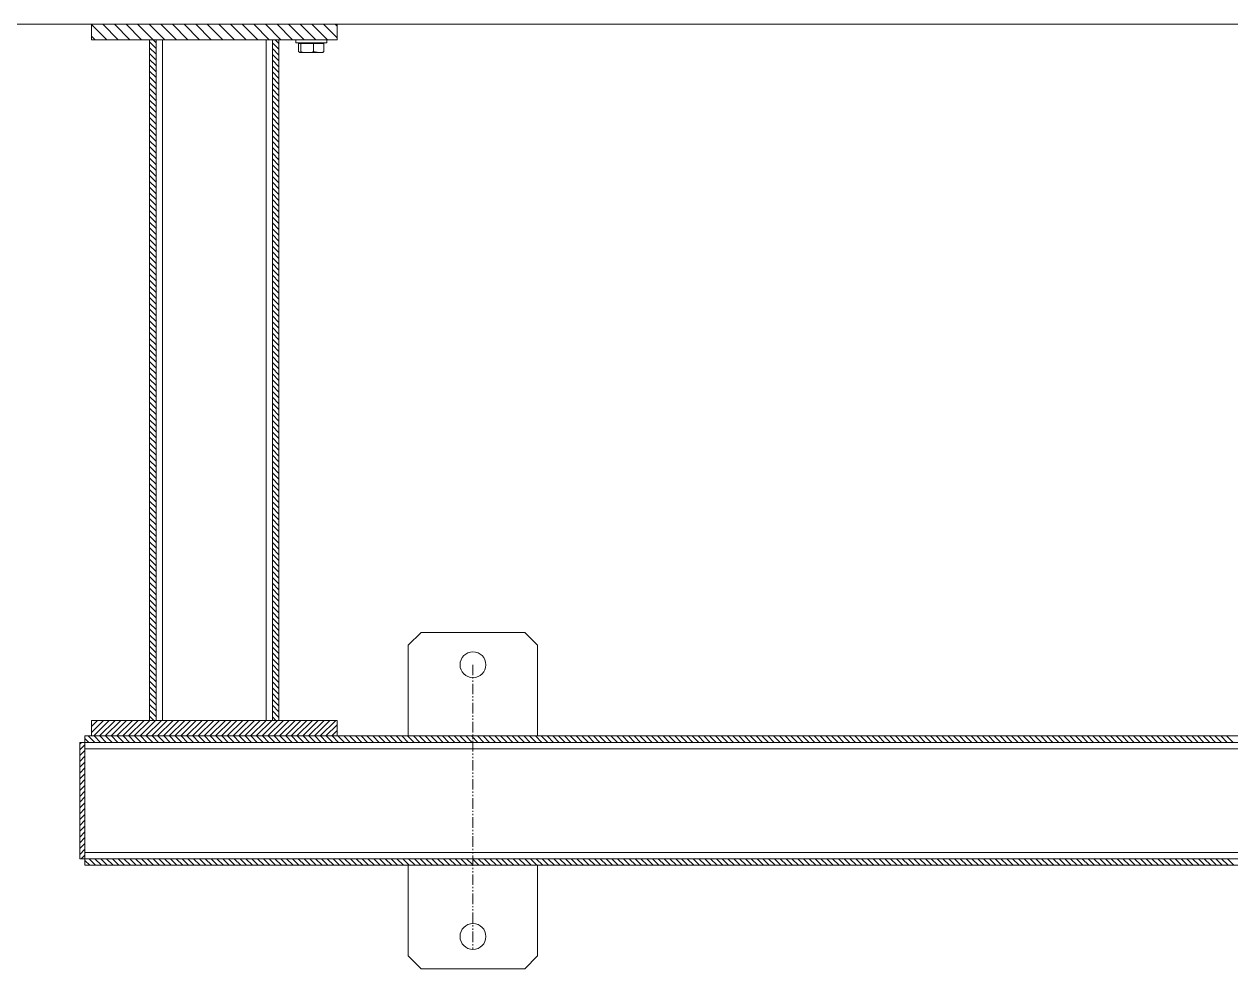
# Model space of a CAD drawing. Header units: millimetres. Extents: x 2179 to 44859, y 3478 to 159868.
# Drawn here: x 33066 to 33999, y 148493 to 149223 of the extents above; entities that cross this region are included whole.
import ezdxf

# ---------------------------------------------------------------- set-up
doc = ezdxf.new("R2010")
doc.units = ezdxf.units.MM
doc.linetypes.add('IMPORT-PHANTOM2', pattern=[14.732, 8.128, -1.524, 1.016, -1.524, 1.016, -1.524])
for name, color, linetype, lineweight in [('0-1', 7, 'IMPORT-PHANTOM2', 9), ('0-2', 7, 'Continuous', 9), ('2966-1_navrh dispozice stroju-HK_dwg-1', 7, 'Continuous', 9)]:
    doc.layers.add(name, color=color, linetype=linetype, lineweight=lineweight)

# ---------------------------------------------------------------- blocks, each defined once
blk = doc.blocks.new('2966-1_navrh dispozice stroju-HK_dwg__X1608-903183-1NP _ stroje - KOTVÍCÍ BODY')
at = {"layer": '0-2'}
for p, q in [((-26172.9, 17017.69), (-26170.56, 17020.03)), ((-26171.11, 17014.99), (-26166.07, 17020.03)), ((-26166.62, 17014.99), (-26161.58, 17020.03)), ((-26162.13, 17014.99), (-26157.09, 17020.03)), ((-26157.64, 17014.99), (-26152.6, 17020.03)), ((-26153.15, 17014.99), (-26148.11, 17020.03)), ((-26148.66, 17014.99), (-26143.62, 17020.03)), ((-26144.17, 17014.99), (-26139.13, 17020.03)), ((-26139.68, 17014.99), (-26134.64, 17020.03)), ((-26135.19, 17014.99), (-26130.15, 17020.03)), ((-26130.7, 17014.99), (-26125.66, 17020.03)), ((-26126.21, 17014.99), (-26121.17, 17020.03)), ((-26121.72, 17014.99), (-26116.68, 17020.03)), ((-26117.23, 17014.99), (-26112.19, 17020.03)), ((-26112.74, 17014.99), (-26107.7, 17020.03)), ((-26108.25, 17014.99), (-26103.21, 17020.03)), ((-26103.76, 17014.99), (-26098.72, 17020.03)), ((-26099.27, 17014.99), (-26094.23, 17020.03)), ((-26094.78, 17014.99), (-26089.74, 17020.03)), ((-26090.29, 17014.99), (-26085.25, 17020.03)), ((-26085.8, 17014.99), (-26080.76, 17020.03)), ((-26081.31, 17014.99), (-26076.27, 17020.03)), ((-26076.82, 17014.99), (-26071.78, 17020.03)), ((-26072.33, 17014.99), (-26067.29, 17020.03)), ((-26067.84, 17014.99), (-26062.8, 17020.03)), ((-26063.35, 17014.99), (-26058.31, 17020.03)), ((-26058.86, 17014.99), (-26053.82, 17020.03)), ((-26054.37, 17014.99), (-26049.33, 17020.03)), ((-26049.88, 17014.99), (-26044.84, 17020.03)), ((-26045.39, 17014.99), (-26040.35, 17020.03)), ((-26040.9, 17014.99), (-26035.86, 17020.03)), ((-26036.41, 17014.99), (-26031.37, 17020.03)), ((-26031.92, 17014.99), (-26026.88, 17020.03)), ((-26027.43, 17014.99), (-26022.39, 17020.03)), ((-26022.94, 17014.99), (-26017.9, 17020.03)), ((-26018.45, 17014.99), (-26013.41, 17020.03)), ((-26013.96, 17014.99), (-26008.92, 17020.03)), ((-26009.47, 17014.99), (-26004.43, 17020.03)), ((-26004.98, 17014.99), (-25999.94, 17020.03)), ((-26000.49, 17014.99), (-25995.45, 17020.03)), ((-25996, 17014.99), (-25990.96, 17020.03)), ((-25991.51, 17014.99), (-25986.47, 17020.03)), ((-25987.02, 17014.99), (-25981.98, 17020.03)), ((-25982.53, 17014.99), (-25977.49, 17020.03)), ((-25978.04, 17014.99), (-25973, 17020.03)), ((-25973.55, 17014.99), (-25968.51, 17020.03)), ((-25969.06, 17014.99), (-25964.02, 17020.03)), ((-25964.57, 17014.99), (-25959.53, 17020.03)), ((-25960.08, 17014.99), (-25955.03, 17020.03)), ((-25955.59, 17014.99), (-25950.54, 17020.03)), ((-25951.1, 17014.99), (-25946.05, 17020.03)), ((-25946.6, 17014.99), (-25941.56, 17020.03)), ((-25942.11, 17014.99), (-25937.07, 17020.03)), ((-25937.62, 17014.99), (-25932.58, 17020.03)), ((-25933.13, 17014.99), (-25928.09, 17020.03)), ((-25928.64, 17014.99), (-25923.6, 17020.03)), ((-25924.15, 17014.99), (-25919.11, 17020.03)), ((-25919.66, 17014.99), (-25914.62, 17020.03)), ((-25915.17, 17014.99), (-25910.13, 17020.03)), ((-25910.68, 17014.99), (-25905.64, 17020.03)), ((-25906.19, 17014.99), (-25901.15, 17020.03)), ((-25901.7, 17014.99), (-25896.66, 17020.03)), ((-25897.21, 17014.99), (-25892.17, 17020.03)), ((-25892.72, 17014.99), (-25887.68, 17020.03)), ((-25888.23, 17014.99), (-25883.19, 17020.03)), ((-25883.74, 17014.99), (-25878.7, 17020.03)), ((-25879.25, 17014.99), (-25874.21, 17020.03)), ((-25874.76, 17014.99), (-25869.72, 17020.03)), ((-25870.27, 17014.99), (-25865.23, 17020.03)), ((-25865.78, 17014.99), (-25860.74, 17020.03)), ((-25861.29, 17014.99), (-25856.25, 17020.03)), ((-25856.8, 17014.99), (-25851.76, 17020.03)), ((-25852.31, 17014.99), (-25847.27, 17020.03)), ((-25847.82, 17014.99), (-25842.78, 17020.03)), ((-25843.33, 17014.99), (-25838.29, 17020.03)), ((-25838.84, 17014.99), (-25833.8, 17020.03)), ((-25834.35, 17014.99), (-25829.31, 17020.03)), ((-25829.86, 17014.99), (-25824.82, 17020.03)), ((-25825.37, 17014.99), (-25820.33, 17020.03)), ((-25820.88, 17014.99), (-25815.84, 17020.03)), ((-25816.39, 17014.99), (-25811.35, 17020.03)), ((-25811.9, 17014.99), (-25806.86, 17020.03)), ((-25807.41, 17014.99), (-25802.37, 17020.03)), ((-25802.92, 17014.99), (-25797.88, 17020.03)), ((-25798.43, 17014.99), (-25793.39, 17020.03)), ((-25793.94, 17014.99), (-25788.9, 17020.03)), ((-25789.45, 17014.99), (-25784.41, 17020.03)), ((-25784.96, 17014.99), (-25779.92, 17020.03)), ((-25780.47, 17014.99), (-25775.43, 17020.03)), ((-25775.98, 17014.99), (-25770.94, 17020.03)), ((-25771.49, 17014.99), (-25766.45, 17020.03)), ((-25767, 17014.99), (-25761.96, 17020.03)), ((-25762.51, 17014.99), (-25757.47, 17020.03)), ((-25758.02, 17014.99), (-25752.98, 17020.03)), ((-25753.53, 17014.99), (-25748.49, 17020.03)), ((-25749.04, 17014.99), (-25744, 17020.03)), ((-25744.55, 17014.99), (-25739.51, 17020.03)), ((-25740.06, 17014.99), (-25735.02, 17020.03)), ((-25735.57, 17014.99), (-25730.53, 17020.03)), ((-25731.08, 17014.99), (-25726.04, 17020.03)), ((-25726.59, 17014.99), (-25721.55, 17020.03)), ((-25722.1, 17014.99), (-25717.06, 17020.03)), ((-25717.61, 17014.99), (-25712.57, 17020.03)), ((-25713.12, 17014.99), (-25708.08, 17020.03)), ((-25708.63, 17014.99), (-25703.59, 17020.03)), ((-25704.14, 17014.99), (-25699.1, 17020.03)), ((-25699.65, 17014.99), (-25694.61, 17020.03)), ((-25695.16, 17014.99), (-25690.12, 17020.03)), ((-25690.67, 17014.99), (-25685.63, 17020.03)), ((-25686.18, 17014.99), (-25681.14, 17020.03)), ((-25681.69, 17014.99), (-25676.65, 17020.03)), ((-25677.2, 17014.99), (-25672.16, 17020.03)), ((-25672.71, 17014.99), (-25667.67, 17020.03)), ((-25668.22, 17014.99), (-25663.18, 17020.03)), ((-25663.73, 17014.99), (-25658.69, 17020.03)), ((-25659.24, 17014.99), (-25654.2, 17020.03)), ((-25654.75, 17014.99), (-25649.71, 17020.03)), ((-25650.26, 17014.99), (-25646.9, 17018.34))]:
    blk.add_line(p, q, dxfattribs=at)
blk = doc.blocks.new('2966-1_navrh dispozice stroju-HK_dwg__X1609-903184-1NP _ stroje - KOTVÍCÍ BODY')
at = {"layer": '0-2'}
for p, q in [((-26172.9, 17111.98), (-26169.97, 17114.91)), ((-26170.52, 17109.87), (-26165.48, 17114.91)), ((-26166.03, 17109.87), (-26160.99, 17114.91)), ((-26161.54, 17109.87), (-26156.5, 17114.91)), ((-26157.05, 17109.87), (-26152.01, 17114.91)), ((-26152.56, 17109.87), (-26147.52, 17114.91)), ((-26148.07, 17109.87), (-26143.03, 17114.91)), ((-26143.58, 17109.87), (-26138.54, 17114.91)), ((-26139.09, 17109.87), (-26134.05, 17114.91)), ((-26134.6, 17109.87), (-26129.56, 17114.91)), ((-26130.11, 17109.87), (-26125.07, 17114.91)), ((-26125.62, 17109.87), (-26120.58, 17114.91)), ((-26121.13, 17109.87), (-26116.09, 17114.91)), ((-26116.64, 17109.87), (-26111.6, 17114.91)), ((-26112.15, 17109.87), (-26107.11, 17114.91)), ((-26107.66, 17109.87), (-26102.62, 17114.91)), ((-26103.17, 17109.87), (-26098.13, 17114.91)), ((-26098.68, 17109.87), (-26093.64, 17114.91)), ((-26094.19, 17109.87), (-26089.15, 17114.91)), ((-26089.7, 17109.87), (-26084.66, 17114.91)), ((-26085.21, 17109.87), (-26080.17, 17114.91)), ((-26080.72, 17109.87), (-26075.68, 17114.91)), ((-26076.23, 17109.87), (-26071.19, 17114.91)), ((-26071.74, 17109.87), (-26066.7, 17114.91)), ((-26067.25, 17109.87), (-26062.21, 17114.91)), ((-26062.76, 17109.87), (-26057.72, 17114.91)), ((-26058.27, 17109.87), (-26053.23, 17114.91)), ((-26053.78, 17109.87), (-26048.74, 17114.91)), ((-26049.29, 17109.87), (-26044.25, 17114.91)), ((-26044.8, 17109.87), (-26039.76, 17114.91)), ((-26040.31, 17109.87), (-26035.27, 17114.91)), ((-26035.82, 17109.87), (-26030.78, 17114.91)), ((-26031.33, 17109.87), (-26026.29, 17114.91)), ((-26026.84, 17109.87), (-26021.8, 17114.91)), ((-26022.35, 17109.87), (-26017.31, 17114.91)), ((-26017.86, 17109.87), (-26012.82, 17114.91)), ((-26013.37, 17109.87), (-26008.33, 17114.91)), ((-26008.88, 17109.87), (-26003.84, 17114.91)), ((-26004.39, 17109.87), (-25999.35, 17114.91)), ((-25999.9, 17109.87), (-25994.86, 17114.91)), ((-25995.41, 17109.87), (-25990.37, 17114.91)), ((-25990.92, 17109.87), (-25985.88, 17114.91)), ((-25986.43, 17109.87), (-25981.39, 17114.91)), ((-25981.94, 17109.87), (-25976.9, 17114.91)), ((-25977.45, 17109.87), (-25972.41, 17114.91)), ((-25972.96, 17109.87), (-25967.92, 17114.91)), ((-25968.47, 17109.87), (-25963.43, 17114.91)), ((-25963.98, 17109.87), (-25958.94, 17114.91)), ((-25959.49, 17109.87), (-25954.45, 17114.91)), ((-25955, 17109.87), (-25949.96, 17114.91)), ((-25950.51, 17109.87), (-25945.47, 17114.91)), ((-25946.02, 17109.87), (-25940.98, 17114.91)), ((-25941.53, 17109.87), (-25936.49, 17114.91)), ((-25937.04, 17109.87), (-25932, 17114.91)), ((-25932.55, 17109.87), (-25927.51, 17114.91)), ((-25928.06, 17109.87), (-25923.02, 17114.91)), ((-25923.57, 17109.87), (-25918.53, 17114.91)), ((-25919.08, 17109.87), (-25914.04, 17114.91)), ((-25914.59, 17109.87), (-25909.55, 17114.91)), ((-25910.1, 17109.87), (-25905.06, 17114.91)), ((-25905.61, 17109.87), (-25900.57, 17114.91)), ((-25901.12, 17109.87), (-25896.08, 17114.91)), ((-25896.63, 17109.87), (-25891.59, 17114.91)), ((-25892.14, 17109.87), (-25887.1, 17114.91)), ((-25887.65, 17109.87), (-25882.61, 17114.91)), ((-25883.16, 17109.87), (-25878.12, 17114.91)), ((-25878.67, 17109.87), (-25873.63, 17114.91)), ((-25874.18, 17109.87), (-25869.14, 17114.91)), ((-25869.69, 17109.87), (-25864.65, 17114.91)), ((-25865.2, 17109.87), (-25860.16, 17114.91)), ((-25860.71, 17109.87), (-25855.67, 17114.91)), ((-25856.22, 17109.87), (-25851.17, 17114.91)), ((-25851.73, 17109.87), (-25846.68, 17114.91)), ((-25847.24, 17109.87), (-25842.19, 17114.91)), ((-25842.74, 17109.87), (-25837.7, 17114.91)), ((-25838.25, 17109.87), (-25833.21, 17114.91)), ((-25833.76, 17109.87), (-25828.72, 17114.91)), ((-25829.27, 17109.87), (-25824.23, 17114.91)), ((-25824.78, 17109.87), (-25819.74, 17114.91)), ((-25820.29, 17109.87), (-25815.25, 17114.91)), ((-25815.8, 17109.87), (-25810.76, 17114.91)), ((-25811.31, 17109.87), (-25806.27, 17114.91)), ((-25806.82, 17109.87), (-25801.78, 17114.91)), ((-25802.33, 17109.87), (-25797.29, 17114.91)), ((-25797.84, 17109.87), (-25792.8, 17114.91)), ((-25793.35, 17109.87), (-25788.31, 17114.91)), ((-25788.86, 17109.87), (-25783.82, 17114.91)), ((-25784.37, 17109.87), (-25779.33, 17114.91)), ((-25779.88, 17109.87), (-25774.84, 17114.91)), ((-25775.39, 17109.87), (-25770.35, 17114.91)), ((-25770.9, 17109.87), (-25765.86, 17114.91)), ((-25766.41, 17109.87), (-25761.37, 17114.91)), ((-25761.92, 17109.87), (-25756.88, 17114.91)), ((-25757.43, 17109.87), (-25752.39, 17114.91)), ((-25752.94, 17109.87), (-25747.9, 17114.91)), ((-25748.45, 17109.87), (-25743.41, 17114.91)), ((-25743.96, 17109.87), (-25738.92, 17114.91)), ((-25739.47, 17109.87), (-25734.43, 17114.91)), ((-25734.98, 17109.87), (-25729.94, 17114.91)), ((-25730.49, 17109.87), (-25725.45, 17114.91)), ((-25726, 17109.87), (-25720.96, 17114.91)), ((-25721.51, 17109.87), (-25716.47, 17114.91)), ((-25717.02, 17109.87), (-25711.98, 17114.91)), ((-25712.53, 17109.87), (-25707.49, 17114.91)), ((-25708.04, 17109.87), (-25703, 17114.91)), ((-25703.55, 17109.87), (-25698.51, 17114.91)), ((-25699.06, 17109.87), (-25694.02, 17114.91)), ((-25694.57, 17109.87), (-25689.53, 17114.91)), ((-25690.08, 17109.87), (-25685.04, 17114.91)), ((-25685.59, 17109.87), (-25680.55, 17114.91)), ((-25681.1, 17109.87), (-25676.06, 17114.91)), ((-25676.61, 17109.87), (-25671.57, 17114.91)), ((-25672.12, 17109.87), (-25667.08, 17114.91)), ((-25667.63, 17109.87), (-25662.59, 17114.91)), ((-25663.14, 17109.87), (-25658.1, 17114.91)), ((-25658.65, 17109.87), (-25653.61, 17114.91)), ((-25654.16, 17109.87), (-25649.12, 17114.91)), ((-25649.67, 17109.87), (-25646.9, 17112.64))]:
    blk.add_line(p, q, dxfattribs=at)
blk = doc.blocks.new('2966-1_navrh dispozice stroju-HK_dwg__X1610-903185-1NP _ stroje - KOTVÍCÍ BODY')
at = {"layer": '0-2'}
for p, q in [((-25634.9, 17146.83), (-25646.9, 17158.83)), ((-25634.9, 17151.32), (-25643.53, 17159.95)), ((-25634.9, 17155.81), (-25639.04, 17159.95)), ((-25634.9, 17142.34), (-25646.9, 17154.34)), ((-25634.9, 17137.85), (-25646.9, 17149.85)), ((-25634.9, 17133.36), (-25646.9, 17145.36)), ((-25634.9, 17128.87), (-25646.9, 17140.87)), ((-25634.9, 17124.38), (-25646.9, 17136.38)), ((-25634.9, 17119.89), (-25646.9, 17131.89)), ((-25634.9, 17115.4), (-25646.9, 17127.4)), ((-25634.9, 17110.91), (-25646.9, 17122.91)), ((-25634.9, 17106.42), (-25646.9, 17118.42)), ((-25634.9, 17101.93), (-25646.9, 17113.93)), ((-25634.9, 17097.44), (-25646.9, 17109.44)), ((-25634.9, 17092.95), (-25646.9, 17104.95)), ((-25634.9, 17088.46), (-25646.9, 17100.46)), ((-25634.9, 17083.97), (-25646.9, 17095.97)), ((-25634.9, 17079.48), (-25646.9, 17091.48)), ((-25634.9, 17074.99), (-25646.9, 17086.99)), ((-25634.9, 17070.5), (-25646.9, 17082.5)), ((-25634.9, 17066.01), (-25646.9, 17078.01)), ((-25634.9, 17061.52), (-25646.9, 17073.52)), ((-25634.9, 17057.03), (-25646.9, 17069.03)), ((-25634.9, 17052.53), (-25646.9, 17064.53)), ((-25634.9, 17048.04), (-25646.9, 17060.04)), ((-25634.9, 17043.55), (-25646.9, 17055.55)), ((-25634.9, 17039.06), (-25646.9, 17051.06)), ((-25634.9, 17034.57), (-25646.9, 17046.57)), ((-25634.9, 17030.08), (-25646.9, 17042.08)), ((-25634.9, 17025.59), (-25646.9, 17037.59)), ((-25634.9, 17021.1), (-25646.9, 17033.1)), ((-25634.9, 17016.61), (-25646.9, 17028.61)), ((-25634.9, 17012.12), (-25646.9, 17024.12)), ((-25634.9, 17007.63), (-25646.9, 17019.63)), ((-25634.9, 17003.14), (-25646.9, 17015.14)), ((-25634.9, 16998.65), (-25646.9, 17010.65)), ((-25634.9, 16994.16), (-25646.9, 17006.16)), ((-25634.9, 16989.67), (-25646.9, 17001.67)), ((-25634.9, 16985.18), (-25646.9, 16997.18)), ((-25634.9, 16980.69), (-25646.9, 16992.69)), ((-25634.9, 16976.2), (-25646.9, 16988.2)), ((-25634.9, 16971.71), (-25646.9, 16983.71)), ((-25637.62, 16969.95), (-25646.9, 16979.22)), ((-25642.12, 16969.95), (-25646.9, 16974.73)), ((-25646.61, 16969.95), (-25646.9, 16970.24))]:
    blk.add_line(p, q, dxfattribs=at)
blk = doc.blocks.new('2966-1_navrh dispozice stroju-HK_dwg__X1611-903186-1NP _ stroje - KOTVÍCÍ BODY')
at = {"layer": '0-2'}
for p, q in [((-26184.9, 17158.35), (-26183.31, 17159.95)), ((-26184.9, 17149.37), (-26174.33, 17159.95)), ((-26184.9, 17140.39), (-26172.9, 17152.39)), ((-26184.9, 17131.41), (-26172.9, 17143.41)), ((-26184.9, 17122.43), (-26172.9, 17134.43)), ((-26184.9, 17113.45), (-26172.9, 17125.45)), ((-26184.9, 17104.47), (-26172.9, 17116.47)), ((-26184.9, 17095.49), (-26172.9, 17107.49)), ((-26184.9, 17086.51), (-26172.9, 17098.51)), ((-26184.9, 17077.53), (-26172.9, 17089.53)), ((-26184.9, 17068.55), (-26172.9, 17080.55)), ((-26184.9, 17059.57), (-26172.9, 17071.57)), ((-26184.9, 17050.59), (-26172.9, 17062.59)), ((-26184.9, 17041.61), (-26172.9, 17053.61)), ((-26184.9, 17032.63), (-26172.9, 17044.63)), ((-26184.9, 17023.65), (-26172.9, 17035.65)), ((-26184.9, 17014.67), (-26172.9, 17026.67)), ((-26184.9, 17005.69), (-26172.9, 17017.69)), ((-26184.9, 16996.71), (-26172.9, 17008.71)), ((-26184.9, 16987.73), (-26172.9, 16999.73)), ((-26184.9, 16978.75), (-26172.9, 16990.75)), ((-26184.72, 16969.95), (-26172.9, 16981.77)), ((-26175.74, 16969.95), (-26172.9, 16972.79))]:
    blk.add_line(p, q, dxfattribs=at)
blk = doc.blocks.new('2966-1_navrh dispozice stroju-HK_dwg__X1612-903187-1NP _ stroje - KOTVÍCÍ BODY')
at = {"layer": '0-2'}
for p, q in [((-25539.9, 17848.25), (-25534.9, 17853.25)), ((-25539.9, 17843.76), (-25534.9, 17848.76)), ((-25539.9, 17839.27), (-25534.9, 17844.27)), ((-25539.9, 17834.78), (-25534.9, 17839.78)), ((-25539.9, 17830.29), (-25534.9, 17835.29)), ((-25539.9, 17825.8), (-25534.9, 17830.8)), ((-25539.9, 17821.31), (-25534.9, 17826.31)), ((-25539.9, 17816.82), (-25534.9, 17821.82)), ((-25539.9, 17812.33), (-25534.9, 17817.33)), ((-25539.9, 17807.84), (-25534.9, 17812.84)), ((-25539.9, 17803.35), (-25534.9, 17808.35)), ((-25539.9, 17798.86), (-25534.9, 17803.86)), ((-25539.9, 17794.37), (-25534.9, 17799.37)), ((-25539.9, 17789.88), (-25534.9, 17794.88)), ((-25539.9, 17785.39), (-25534.9, 17790.39)), ((-25539.9, 17780.9), (-25534.9, 17785.9)), ((-25539.9, 17776.41), (-25534.9, 17781.41)), ((-25539.9, 17771.92), (-25534.9, 17776.92)), ((-25539.9, 17767.43), (-25534.9, 17772.43)), ((-25539.9, 17762.94), (-25534.9, 17767.94)), ((-25539.9, 17758.45), (-25534.9, 17763.45)), ((-25539.9, 17753.96), (-25534.9, 17758.96)), ((-25539.9, 17749.47), (-25534.9, 17754.47)), ((-25539.9, 17744.98), (-25534.9, 17749.98)), ((-25539.9, 17740.49), (-25534.9, 17745.49)), ((-25539.9, 17736), (-25534.9, 17741)), ((-25539.9, 17731.51), (-25534.9, 17736.51)), ((-25539.9, 17727.02), (-25534.9, 17732.02)), ((-25539.9, 17722.53), (-25534.9, 17727.53)), ((-25539.9, 17718.04), (-25534.9, 17723.04)), ((-25539.9, 17713.55), (-25534.9, 17718.55)), ((-25539.9, 17709.06), (-25534.9, 17714.06)), ((-25539.9, 17704.57), (-25534.9, 17709.57)), ((-25539.9, 17700.08), (-25534.9, 17705.08)), ((-25539.9, 17695.59), (-25534.9, 17700.59)), ((-25539.9, 17691.1), (-25534.9, 17696.1)), ((-25539.9, 17686.61), (-25534.9, 17691.61)), ((-25539.9, 17682.12), (-25534.9, 17687.12)), ((-25539.9, 17677.63), (-25534.9, 17682.63)), ((-25539.9, 17673.14), (-25534.9, 17678.14)), ((-25539.9, 17668.65), (-25534.9, 17673.65)), ((-25539.9, 17664.16), (-25534.9, 17669.16)), ((-25539.9, 17659.67), (-25534.9, 17664.67)), ((-25539.9, 17655.18), (-25534.9, 17660.18)), ((-25539.9, 17650.69), (-25534.9, 17655.69)), ((-25539.9, 17646.2), (-25534.9, 17651.2)), ((-25539.9, 17641.71), (-25534.9, 17646.71)), ((-25539.9, 17637.22), (-25534.9, 17642.22)), ((-25539.9, 17632.73), (-25534.9, 17637.73)), ((-25539.9, 17628.24), (-25534.9, 17633.24)), ((-25539.9, 17623.75), (-25534.9, 17628.75)), ((-25539.9, 17619.26), (-25534.9, 17624.26)), ((-25539.9, 17614.77), (-25534.9, 17619.77)), ((-25539.9, 17610.28), (-25534.9, 17615.28)), ((-25539.9, 17605.79), (-25534.9, 17610.79)), ((-25539.9, 17601.3), (-25534.9, 17606.3)), ((-25539.9, 17596.81), (-25534.9, 17601.81)), ((-25539.9, 17592.32), (-25534.9, 17597.32)), ((-25539.9, 17587.83), (-25534.9, 17592.83)), ((-25539.9, 17583.34), (-25534.9, 17588.34)), ((-25539.9, 17578.85), (-25534.9, 17583.85)), ((-25539.9, 17574.36), (-25534.9, 17579.36)), ((-25539.9, 17569.87), (-25534.9, 17574.87)), ((-25539.9, 17565.38), (-25534.9, 17570.38)), ((-25539.9, 17560.89), (-25534.9, 17565.89)), ((-25539.9, 17556.4), (-25534.9, 17561.4)), ((-25539.9, 17551.91), (-25534.9, 17556.91)), ((-25539.9, 17547.42), (-25534.9, 17552.42)), ((-25539.9, 17542.93), (-25534.9, 17547.93)), ((-25539.9, 17538.44), (-25534.9, 17543.44)), ((-25539.9, 17533.95), (-25534.9, 17538.95)), ((-25539.9, 17529.46), (-25534.9, 17534.46)), ((-25539.9, 17524.97), (-25534.9, 17529.97)), ((-25539.9, 17520.47), (-25534.9, 17525.47)), ((-25539.9, 17515.98), (-25534.9, 17520.98)), ((-25539.9, 17511.49), (-25534.9, 17516.49)), ((-25539.9, 17507), (-25534.9, 17512)), ((-25539.9, 17502.51), (-25534.9, 17507.51)), ((-25539.9, 17498.02), (-25534.9, 17503.02)), ((-25539.9, 17493.53), (-25534.9, 17498.53)), ((-25539.9, 17489.04), (-25534.9, 17494.04)), ((-25539.9, 17484.55), (-25534.9, 17489.55)), ((-25539.9, 17480.06), (-25534.9, 17485.06)), ((-25539.9, 17475.57), (-25534.9, 17480.57)), ((-25539.9, 17471.08), (-25534.9, 17476.08)), ((-25539.9, 17466.59), (-25534.9, 17471.59)), ((-25539.9, 17462.1), (-25534.9, 17467.1)), ((-25539.9, 17457.61), (-25534.9, 17462.61)), ((-25539.9, 17453.12), (-25534.9, 17458.12)), ((-25539.9, 17448.63), (-25534.9, 17453.63)), ((-25539.9, 17444.14), (-25534.9, 17449.14)), ((-25539.9, 17439.65), (-25534.9, 17444.65)), ((-25539.9, 17435.16), (-25534.9, 17440.16)), ((-25539.9, 17430.67), (-25534.9, 17435.67)), ((-25539.9, 17426.18), (-25534.9, 17431.18)), ((-25539.9, 17421.69), (-25534.9, 17426.69)), ((-25539.9, 17417.2), (-25534.9, 17422.2)), ((-25539.9, 17412.71), (-25534.9, 17417.71)), ((-25539.9, 17408.22), (-25534.9, 17413.22)), ((-25539.9, 17403.73), (-25534.9, 17408.73)), ((-25539.9, 17399.24), (-25534.9, 17404.24)), ((-25539.9, 17394.75), (-25534.9, 17399.75)), ((-25539.9, 17390.26), (-25534.9, 17395.26)), ((-25539.9, 17385.77), (-25534.9, 17390.77)), ((-25539.9, 17381.28), (-25534.9, 17386.28)), ((-25539.9, 17376.79), (-25534.9, 17381.79)), ((-25539.9, 17372.3), (-25534.9, 17377.3)), ((-25539.9, 17367.81), (-25534.9, 17372.81)), ((-25539.9, 17363.32), (-25534.9, 17368.32)), ((-25539.9, 17358.83), (-25534.9, 17363.83)), ((-25539.9, 17354.34), (-25534.9, 17359.34)), ((-25539.9, 17349.85), (-25534.9, 17354.85)), ((-25539.9, 17345.36), (-25534.9, 17350.36)), ((-25539.9, 17340.87), (-25534.9, 17345.87)), ((-25539.9, 17336.38), (-25534.9, 17341.38)), ((-25539.9, 17331.89), (-25534.9, 17336.89)), ((-25539.9, 17327.4), (-25534.9, 17332.4)), ((-25539.9, 17322.91), (-25534.9, 17327.91)), ((-25539.9, 17318.42), (-25534.9, 17323.42)), ((-25539.9, 17313.93), (-25534.9, 17318.93)), ((-25539.9, 17309.44), (-25534.9, 17314.44)), ((-25539.9, 17304.95), (-25534.9, 17309.95)), ((-25539.9, 17300.46), (-25534.9, 17305.46)), ((-25539.9, 17295.97), (-25534.9, 17300.97)), ((-25539.9, 17291.48), (-25534.9, 17296.48)), ((-25539.9, 17286.99), (-25534.9, 17291.99)), ((-25539.9, 17282.5), (-25534.9, 17287.5)), ((-25539.9, 17278.01), (-25534.9, 17283.01)), ((-25539.9, 17273.52), (-25534.9, 17278.52)), ((-25539.9, 17269.03), (-25534.9, 17274.03)), ((-25539.9, 17264.54), (-25534.9, 17269.54)), ((-25539.9, 17260.05), (-25534.9, 17265.05)), ((-25539.9, 17255.56), (-25534.9, 17260.56)), ((-25539.9, 17251.07), (-25534.9, 17256.07)), ((-25539.9, 17246.58), (-25534.9, 17251.58)), ((-25539.9, 17242.09), (-25534.9, 17247.09)), ((-25539.9, 17237.6), (-25534.9, 17242.6)), ((-25539.9, 17233.11), (-25534.9, 17238.11)), ((-25539.9, 17228.62), (-25534.9, 17233.62)), ((-25539.9, 17224.13), (-25534.9, 17229.13)), ((-25539.9, 17219.64), (-25534.9, 17224.64)), ((-25539.9, 17215.15), (-25534.9, 17220.15)), ((-25539.9, 17210.66), (-25534.9, 17215.66)), ((-25539.9, 17206.17), (-25534.9, 17211.17)), ((-25539.9, 17201.68), (-25534.9, 17206.68)), ((-25539.9, 17197.19), (-25534.9, 17202.19)), ((-25539.9, 17192.7), (-25534.9, 17197.7)), ((-25539.9, 17188.21), (-25534.9, 17193.21)), ((-25539.9, 17183.72), (-25534.9, 17188.72)), ((-25539.9, 17179.23), (-25534.9, 17184.23)), ((-25539.9, 17174.74), (-25534.9, 17179.74)), ((-25539.9, 17170.24), (-25534.9, 17175.24)), ((-25539.9, 17165.75), (-25534.9, 17170.75)), ((-25539.9, 17161.26), (-25534.9, 17166.26)), ((-25539.9, 17156.77), (-25534.9, 17161.77)), ((-25539.9, 17152.28), (-25534.9, 17157.28)), ((-25539.9, 17147.79), (-25534.9, 17152.79)), ((-25539.9, 17143.3), (-25534.9, 17148.3)), ((-25539.9, 17138.81), (-25534.9, 17143.81)), ((-25539.9, 17134.32), (-25534.9, 17139.32)), ((-25539.9, 17129.83), (-25534.9, 17134.83)), ((-25539.9, 17125.34), (-25534.9, 17130.34)), ((-25539.9, 17120.85), (-25534.9, 17125.85)), ((-25539.9, 17116.36), (-25534.9, 17121.36)), ((-25539.9, 17111.87), (-25534.9, 17116.87)), ((-25539.9, 17107.38), (-25534.9, 17112.38)), ((-25539.9, 17102.89), (-25534.9, 17107.89)), ((-25539.9, 17098.4), (-25534.9, 17103.4)), ((-25539.9, 17093.91), (-25534.9, 17098.91)), ((-25539.9, 17089.42), (-25534.9, 17094.42)), ((-25539.9, 17084.93), (-25534.9, 17089.93)), ((-25539.9, 17080.44), (-25534.9, 17085.44)), ((-25539.9, 17075.95), (-25534.9, 17080.95)), ((-25539.9, 17071.46), (-25534.9, 17076.46)), ((-25539.9, 17066.97), (-25534.9, 17071.97)), ((-25539.9, 17062.48), (-25534.9, 17067.48)), ((-25539.9, 17057.99), (-25534.9, 17062.99)), ((-25539.9, 17053.5), (-25534.9, 17058.5)), ((-25539.9, 17049.01), (-25534.9, 17054.01)), ((-25539.9, 17044.52), (-25534.9, 17049.52)), ((-25539.9, 17040.03), (-25534.9, 17045.03)), ((-25539.9, 17035.54), (-25534.9, 17040.54)), ((-25539.9, 17031.05), (-25534.9, 17036.05)), ((-25539.9, 17026.56), (-25534.9, 17031.56)), ((-25539.9, 17022.07), (-25534.9, 17027.07)), ((-25539.9, 17017.58), (-25534.9, 17022.58)), ((-25539.9, 17013.09), (-25534.9, 17018.09)), ((-25539.9, 17008.6), (-25534.9, 17013.6)), ((-25539.9, 17004.11), (-25534.9, 17009.11)), ((-25539.9, 16999.62), (-25534.9, 17004.62)), ((-25539.9, 16995.13), (-25534.9, 17000.13)), ((-25539.9, 16990.64), (-25534.9, 16995.64)), ((-25539.9, 16986.15), (-25534.9, 16991.15)), ((-25539.9, 16981.66), (-25534.9, 16986.66)), ((-25539.9, 16977.17), (-25534.9, 16982.17)), ((-25539.9, 16972.68), (-25534.9, 16977.68)), ((-25539.9, 16968.19), (-25534.9, 16973.19)), ((-25538.65, 16964.95), (-25534.9, 16968.7))]:
    blk.add_line(p, q, dxfattribs=at)
blk = doc.blocks.new('2966-1_navrh dispozice stroju-HK_dwg__X1613-903188-1NP _ stroje - KOTVÍCÍ BODY')
at = {"layer": '0-2'}
for p, q in [((-25634.9, 17847.55), (-25629.9, 17852.55)), ((-25634.9, 17843.06), (-25629.9, 17848.06)), ((-25634.9, 17838.57), (-25629.9, 17843.57)), ((-25634.9, 17834.08), (-25629.9, 17839.08)), ((-25634.9, 17829.59), (-25629.9, 17834.59)), ((-25634.9, 17825.1), (-25629.9, 17830.1)), ((-25634.9, 17820.61), (-25629.9, 17825.61)), ((-25634.9, 17816.12), (-25629.9, 17821.12)), ((-25634.9, 17811.63), (-25629.9, 17816.63)), ((-25634.9, 17807.14), (-25629.9, 17812.14)), ((-25634.9, 17802.65), (-25629.9, 17807.65)), ((-25634.9, 17798.16), (-25629.9, 17803.16)), ((-25634.9, 17793.67), (-25629.9, 17798.67)), ((-25634.9, 17789.18), (-25629.9, 17794.18)), ((-25634.9, 17784.69), (-25629.9, 17789.69)), ((-25634.9, 17780.2), (-25629.9, 17785.2)), ((-25634.9, 17775.7), (-25629.9, 17780.7)), ((-25634.9, 17771.21), (-25629.9, 17776.21)), ((-25634.9, 17766.72), (-25629.9, 17771.72)), ((-25634.9, 17762.23), (-25629.9, 17767.23)), ((-25634.9, 17757.74), (-25629.9, 17762.74)), ((-25634.9, 17753.25), (-25629.9, 17758.25)), ((-25634.9, 17748.76), (-25629.9, 17753.76)), ((-25634.9, 17744.27), (-25629.9, 17749.27)), ((-25634.9, 17739.78), (-25629.9, 17744.78)), ((-25634.9, 17735.29), (-25629.9, 17740.29)), ((-25634.9, 17730.8), (-25629.9, 17735.8)), ((-25634.9, 17726.31), (-25629.9, 17731.31)), ((-25634.9, 17721.82), (-25629.9, 17726.82)), ((-25634.9, 17717.33), (-25629.9, 17722.33)), ((-25634.9, 17712.84), (-25629.9, 17717.84)), ((-25634.9, 17708.35), (-25629.9, 17713.35)), ((-25634.9, 17703.86), (-25629.9, 17708.86)), ((-25634.9, 17699.37), (-25629.9, 17704.37)), ((-25634.9, 17694.88), (-25629.9, 17699.88)), ((-25634.9, 17690.39), (-25629.9, 17695.39)), ((-25634.9, 17685.9), (-25629.9, 17690.9)), ((-25634.9, 17681.41), (-25629.9, 17686.41)), ((-25634.9, 17676.92), (-25629.9, 17681.92)), ((-25634.9, 17672.43), (-25629.9, 17677.43)), ((-25634.9, 17667.94), (-25629.9, 17672.94)), ((-25634.9, 17663.45), (-25629.9, 17668.45)), ((-25634.9, 17658.96), (-25629.9, 17663.96)), ((-25634.9, 17654.47), (-25629.9, 17659.47)), ((-25634.9, 17649.98), (-25629.9, 17654.98)), ((-25634.9, 17645.49), (-25629.9, 17650.49)), ((-25634.9, 17641), (-25629.9, 17646)), ((-25634.9, 17636.51), (-25629.9, 17641.51)), ((-25634.9, 17632.02), (-25629.9, 17637.02)), ((-25634.9, 17627.53), (-25629.9, 17632.53)), ((-25634.9, 17623.04), (-25629.9, 17628.04)), ((-25634.9, 17618.55), (-25629.9, 17623.55)), ((-25634.9, 17614.06), (-25629.9, 17619.06)), ((-25634.9, 17609.57), (-25629.9, 17614.57)), ((-25634.9, 17605.08), (-25629.9, 17610.08)), ((-25634.9, 17600.59), (-25629.9, 17605.59)), ((-25634.9, 17596.1), (-25629.9, 17601.1)), ((-25634.9, 17591.61), (-25629.9, 17596.61)), ((-25634.9, 17587.12), (-25629.9, 17592.12)), ((-25634.9, 17582.63), (-25629.9, 17587.63)), ((-25634.9, 17578.14), (-25629.9, 17583.14)), ((-25634.9, 17573.65), (-25629.9, 17578.65)), ((-25634.9, 17569.16), (-25629.9, 17574.16)), ((-25634.9, 17564.67), (-25629.9, 17569.67)), ((-25634.9, 17560.18), (-25629.9, 17565.18)), ((-25634.9, 17555.69), (-25629.9, 17560.69)), ((-25634.9, 17551.2), (-25629.9, 17556.2)), ((-25634.9, 17546.71), (-25629.9, 17551.71)), ((-25634.9, 17542.22), (-25629.9, 17547.22)), ((-25634.9, 17537.73), (-25629.9, 17542.73)), ((-25634.9, 17533.24), (-25629.9, 17538.24)), ((-25634.9, 17528.75), (-25629.9, 17533.75)), ((-25634.9, 17524.26), (-25629.9, 17529.26)), ((-25634.9, 17519.77), (-25629.9, 17524.77)), ((-25634.9, 17515.28), (-25629.9, 17520.28)), ((-25634.9, 17510.79), (-25629.9, 17515.79)), ((-25634.9, 17506.3), (-25629.9, 17511.3)), ((-25634.9, 17501.81), (-25629.9, 17506.81)), ((-25634.9, 17497.32), (-25629.9, 17502.32)), ((-25634.9, 17492.83), (-25629.9, 17497.83)), ((-25634.9, 17488.34), (-25629.9, 17493.34)), ((-25634.9, 17483.85), (-25629.9, 17488.85)), ((-25634.9, 17479.36), (-25629.9, 17484.36)), ((-25634.9, 17474.87), (-25629.9, 17479.87)), ((-25634.9, 17470.38), (-25629.9, 17475.38)), ((-25634.9, 17465.89), (-25629.9, 17470.89)), ((-25634.9, 17461.4), (-25629.9, 17466.4)), ((-25634.9, 17456.91), (-25629.9, 17461.91)), ((-25634.9, 17452.42), (-25629.9, 17457.42)), ((-25634.9, 17447.93), (-25629.9, 17452.93)), ((-25634.9, 17443.44), (-25629.9, 17448.44)), ((-25634.9, 17438.95), (-25629.9, 17443.95)), ((-25634.9, 17434.46), (-25629.9, 17439.46)), ((-25634.9, 17429.97), (-25629.9, 17434.97)), ((-25634.9, 17425.47), (-25629.9, 17430.47)), ((-25634.9, 17420.98), (-25629.9, 17425.98)), ((-25634.9, 17416.49), (-25629.9, 17421.49)), ((-25634.9, 17412), (-25629.9, 17417)), ((-25634.9, 17407.51), (-25629.9, 17412.51)), ((-25634.9, 17403.02), (-25629.9, 17408.02)), ((-25634.9, 17398.53), (-25629.9, 17403.53)), ((-25634.9, 17394.04), (-25629.9, 17399.04)), ((-25634.9, 17389.55), (-25629.9, 17394.55)), ((-25634.9, 17385.06), (-25629.9, 17390.06)), ((-25634.9, 17380.57), (-25629.9, 17385.57)), ((-25634.9, 17376.08), (-25629.9, 17381.08)), ((-25634.9, 17371.59), (-25629.9, 17376.59)), ((-25634.9, 17367.1), (-25629.9, 17372.1)), ((-25634.9, 17362.61), (-25629.9, 17367.61)), ((-25634.9, 17358.12), (-25629.9, 17363.12)), ((-25634.9, 17353.63), (-25629.9, 17358.63)), ((-25634.9, 17349.14), (-25629.9, 17354.14)), ((-25634.9, 17344.65), (-25629.9, 17349.65)), ((-25634.9, 17340.16), (-25629.9, 17345.16)), ((-25634.9, 17335.67), (-25629.9, 17340.67)), ((-25634.9, 17331.18), (-25629.9, 17336.18)), ((-25634.9, 17326.69), (-25629.9, 17331.69)), ((-25634.9, 17322.2), (-25629.9, 17327.2)), ((-25634.9, 17317.71), (-25629.9, 17322.71)), ((-25634.9, 17313.22), (-25629.9, 17318.22)), ((-25634.9, 17308.73), (-25629.9, 17313.73)), ((-25634.9, 17304.24), (-25629.9, 17309.24)), ((-25634.9, 17299.75), (-25629.9, 17304.75)), ((-25634.9, 17295.26), (-25629.9, 17300.26)), ((-25634.9, 17290.77), (-25629.9, 17295.77)), ((-25634.9, 17286.28), (-25629.9, 17291.28)), ((-25634.9, 17281.79), (-25629.9, 17286.79)), ((-25634.9, 17277.3), (-25629.9, 17282.3)), ((-25634.9, 17272.81), (-25629.9, 17277.81)), ((-25634.9, 17268.32), (-25629.9, 17273.32)), ((-25634.9, 17263.83), (-25629.9, 17268.83)), ((-25634.9, 17259.34), (-25629.9, 17264.34)), ((-25634.9, 17254.85), (-25629.9, 17259.85)), ((-25634.9, 17250.36), (-25629.9, 17255.36)), ((-25634.9, 17245.87), (-25629.9, 17250.87)), ((-25634.9, 17241.38), (-25629.9, 17246.38)), ((-25634.9, 17236.89), (-25629.9, 17241.89)), ((-25634.9, 17232.4), (-25629.9, 17237.4)), ((-25634.9, 17227.91), (-25629.9, 17232.91)), ((-25634.9, 17223.42), (-25629.9, 17228.42)), ((-25634.9, 17218.93), (-25629.9, 17223.93)), ((-25634.9, 17214.44), (-25629.9, 17219.44)), ((-25634.9, 17209.95), (-25629.9, 17214.95)), ((-25634.9, 17205.46), (-25629.9, 17210.46)), ((-25634.9, 17200.97), (-25629.9, 17205.97)), ((-25634.9, 17196.48), (-25629.9, 17201.48)), ((-25634.9, 17191.99), (-25629.9, 17196.99)), ((-25634.9, 17187.5), (-25629.9, 17192.5)), ((-25634.9, 17183.01), (-25629.9, 17188.01)), ((-25634.9, 17178.52), (-25629.9, 17183.52)), ((-25634.9, 17174.03), (-25629.9, 17179.03)), ((-25634.9, 17169.54), (-25629.9, 17174.54)), ((-25634.9, 17165.05), (-25629.9, 17170.05)), ((-25634.9, 17160.56), (-25629.9, 17165.56)), ((-25634.9, 17156.07), (-25629.9, 17161.07)), ((-25634.9, 17151.58), (-25629.9, 17156.58)), ((-25634.9, 17147.09), (-25629.9, 17152.09)), ((-25634.9, 17142.6), (-25629.9, 17147.6)), ((-25634.9, 17138.11), (-25629.9, 17143.11)), ((-25634.9, 17133.62), (-25629.9, 17138.62)), ((-25634.9, 17129.13), (-25629.9, 17134.13)), ((-25634.9, 17124.64), (-25629.9, 17129.64)), ((-25634.9, 17120.15), (-25629.9, 17125.15)), ((-25634.9, 17115.66), (-25629.9, 17120.66)), ((-25634.9, 17111.17), (-25629.9, 17116.17)), ((-25634.9, 17106.68), (-25629.9, 17111.68)), ((-25634.9, 17102.19), (-25629.9, 17107.19)), ((-25634.9, 17097.7), (-25629.9, 17102.7)), ((-25634.9, 17093.21), (-25629.9, 17098.21)), ((-25634.9, 17088.72), (-25629.9, 17093.72)), ((-25634.9, 17084.23), (-25629.9, 17089.23)), ((-25634.9, 17079.74), (-25629.9, 17084.74)), ((-25634.9, 17075.24), (-25629.9, 17080.24)), ((-25634.9, 17070.75), (-25629.9, 17075.75)), ((-25634.9, 17066.26), (-25629.9, 17071.26)), ((-25634.9, 17061.77), (-25629.9, 17066.77)), ((-25634.9, 17057.28), (-25629.9, 17062.28)), ((-25634.9, 17052.79), (-25629.9, 17057.79)), ((-25634.9, 17048.3), (-25629.9, 17053.3)), ((-25634.9, 17043.81), (-25629.9, 17048.81)), ((-25634.9, 17039.32), (-25629.9, 17044.32)), ((-25634.9, 17034.83), (-25629.9, 17039.83)), ((-25634.9, 17030.34), (-25629.9, 17035.34)), ((-25634.9, 17025.85), (-25629.9, 17030.85)), ((-25634.9, 17021.36), (-25629.9, 17026.36)), ((-25634.9, 17016.87), (-25629.9, 17021.87)), ((-25634.9, 17012.38), (-25629.9, 17017.38)), ((-25634.9, 17007.89), (-25629.9, 17012.89)), ((-25634.9, 17003.4), (-25629.9, 17008.4)), ((-25634.9, 16998.91), (-25629.9, 17003.91)), ((-25634.9, 16994.42), (-25629.9, 16999.42)), ((-25634.9, 16989.93), (-25629.9, 16994.93)), ((-25634.9, 16985.44), (-25629.9, 16990.44)), ((-25634.9, 16980.95), (-25629.9, 16985.95)), ((-25634.9, 16976.46), (-25629.9, 16981.46)), ((-25634.9, 16971.97), (-25629.9, 16976.97)), ((-25634.9, 16967.48), (-25629.9, 16972.48)), ((-25632.94, 16964.95), (-25629.9, 16967.99))]:
    blk.add_line(p, q, dxfattribs=at)
blk = doc.blocks.new('2966-1_navrh dispozice stroju-HK_dwg__X1614-903189-1NP _ stroje - KOTVÍCÍ BODY')
at = {"layer": '0-2'}
for p, q in [((-25628.62, 16960.95), (-25629.9, 16962.22)), ((-25624.13, 16960.95), (-25628.13, 16964.95)), ((-25619.64, 16960.95), (-25623.64, 16964.95)), ((-25615.15, 16960.95), (-25619.15, 16964.95)), ((-25610.66, 16960.95), (-25614.66, 16964.95)), ((-25606.17, 16960.95), (-25610.17, 16964.95)), ((-25601.68, 16960.95), (-25605.68, 16964.95)), ((-25597.19, 16960.95), (-25601.19, 16964.95)), ((-25592.7, 16960.95), (-25596.7, 16964.95)), ((-25588.21, 16960.95), (-25592.21, 16964.95)), ((-25583.72, 16960.95), (-25587.72, 16964.95)), ((-25579.23, 16960.95), (-25583.23, 16964.95)), ((-25574.74, 16960.95), (-25578.74, 16964.95)), ((-25570.25, 16960.95), (-25574.25, 16964.95)), ((-25565.76, 16960.95), (-25569.76, 16964.95)), ((-25561.27, 16960.95), (-25565.27, 16964.95)), ((-25556.78, 16960.95), (-25560.78, 16964.95)), ((-25552.29, 16960.95), (-25556.29, 16964.95)), ((-25547.8, 16960.95), (-25551.8, 16964.95)), ((-25543.31, 16960.95), (-25547.31, 16964.95)), ((-25539.9, 16962.03), (-25542.82, 16964.95))]:
    blk.add_line(p, q, dxfattribs=at)
blk = doc.blocks.new('2966-1_navrh dispozice stroju-HK_dwg-867852-1NP _ stroje - KOTVÍCÍ BODY')
at = {"layer": '0-1'}
blk.add_line((-13123.37, 28032.6), (-12934.81, 27919.26), dxfattribs=at)
at = {"layer": '0-2'}
for p, q in [((-12961.33, 29262.97), (-13601.72, 28197.63)), ((-13222.22, 27741.99), (-12569.98, 28827.04)), ((-12501.42, 28785.83), (-13153.65, 27700.77)), ((-13594.63, 28180.53), (-13594.96, 28180.73)), ((-13604.23, 28165.3), (-13603.91, 28165.11)), ((-13597.96, 28162.74), (-13603.37, 28166)), ((-13619.77, 28144.3), (-13168.95, 27873.31)), ((-13210.16, 27804.75), (-13660.98, 28075.74)), ((-13161.98, 27997.47), (-13101.99, 27961.41))]:
    blk.add_line(p, q, dxfattribs=at)
at = {"layer": '0-2', "flags": 128}
for points in [[(-12574.27, 28829.62), (-13226.5, 27744.56), (-13230.79, 27747.14), (-12578.55, 28832.2)], [(-13145.08, 27695.62), (-12492.85, 28780.68), (-12497.13, 28783.25), (-13149.37, 27698.2)], [(-13597.73, 28161.55), (-13594.75, 28166.51), (-13590.19, 28174.11), (-13588.53, 28176.86), (-13588.82, 28177.93), (-13594.24, 28181.19), (-13596.29, 28177.78), (-13598.34, 28174.36), (-13600.86, 28170.18), (-13603.37, 28166), (-13603.84, 28165.22), (-13604.3, 28164.45), (-13598.88, 28161.2)], [(-13130.33, 27914.27), (-13140.61, 27920.45), (-13238.5, 27757.61), (-13228.21, 27751.43)], [(-13226.5, 27744.56), (-13228.56, 27741.14), (-13151.43, 27694.77), (-13149.37, 27698.2)]]:
    blk.add_lwpolyline(points, close=True, dxfattribs=at)
for points in [[(-13699.6, 28034.78), (-13689.32, 28028.6), (-13591.43, 28191.44), (-13601.72, 28197.63), (-13699.6, 28034.78), (-14506.91, 26691.75)], [(-13595.55, 28184.59), (-13593.41, 28183.3), (-13605.77, 28162.73), (-13607.92, 28164.02)], [(-13590.19, 28174.11), (-13592.93, 28171.11), (-13598.34, 28174.36)], [(-13163.79, 27881.88), (-13163.81, 27881.85), (-13166.41, 27877.53), (-13617.23, 28148.52), (-13614.64, 28152.84), (-13163.79, 27881.88), (-13614.61, 28152.88), (-13614.64, 28152.84)], [(-13050.47, 28047.12), (-13110.47, 28083.18), (-13124.19, 28079.76), (-13165.4, 28011.2), (-13161.98, 27997.47)], [(-13666.11, 28067.2), (-13663.52, 28071.52), (-13212.7, 27800.53), (-13215.29, 27796.21), (-13666.13, 28067.17), (-13666.11, 28067.2), (-13215.31, 27796.18)], [(-12964.76, 27995.6), (-12904.77, 27959.53), (-12901.35, 27945.81), (-12942.56, 27877.24), (-12956.29, 27873.83), (-13016.28, 27909.89)]]:
    blk.add_lwpolyline(points, dxfattribs=at)
at = {"layer": '0-2'}
for centre in [(-13123.37, 28032.6), (-12943.38, 27924.41)]:
    blk.add_circle(centre, 10, dxfattribs=at)
for centre, radius, start, end in [((-13599.71, 28179.65), 11.02, 329.77951, 351.02484), ((-13608.74, 28175.15), 16.45, 310.98843, 328.29015), ((-13608.74, 28174.73), 16.22, 329.56973, 347.11024)]:
    blk.add_arc(centre, radius, start, end, dxfattribs=at)
blk.add_open_spline([(-13597.73, 28161.55), (-13597.69, 28161.61), (-13597.66, 28161.72), (-13597.66, 28161.87), (-13597.67, 28162), (-13597.7, 28162.13), (-13597.74, 28162.27), (-13597.82, 28162.48), (-13597.9, 28162.63), (-13597.96, 28162.74)], degree=3, knots=[0, 0, 0, 0, 0.169034, 0.261115, 0.361103, 0.47023, 0.589043, 0.717612, 1, 1, 1, 1], dxfattribs=at)
at = {"rotation": 328.989640494807}
for name in ['2966-1_navrh dispozice stroju-HK_dwg__X1613-903188-1NP _ stroje - KOTVÍCÍ BODY', '2966-1_navrh dispozice stroju-HK_dwg__X1612-903187-1NP _ stroje - KOTVÍCÍ BODY', '2966-1_navrh dispozice stroju-HK_dwg__X1611-903186-1NP _ stroje - KOTVÍCÍ BODY', '2966-1_navrh dispozice stroju-HK_dwg__X1609-903184-1NP _ stroje - KOTVÍCÍ BODY', '2966-1_navrh dispozice stroju-HK_dwg__X1608-903183-1NP _ stroje - KOTVÍCÍ BODY', '2966-1_navrh dispozice stroju-HK_dwg__X1610-903185-1NP _ stroje - KOTVÍCÍ BODY', '2966-1_navrh dispozice stroju-HK_dwg__X1614-903189-1NP _ stroje - KOTVÍCÍ BODY']:
    blk.add_blockref(name, (0, 0), dxfattribs=at)

msp = doc.modelspace()

# ---------------------------------------------------------------- block references
at = {"layer": '2966-1_navrh dispozice stroju-HK_dwg-1', "rotation": 301.0103595051954}
msp.add_blockref('2966-1_navrh dispozice stroju-HK_dwg-867852-1NP _ stroje - KOTVÍCÍ BODY', (16148.33, 123038.47), dxfattribs=at)

doc.saveas('drawing.dxf')
